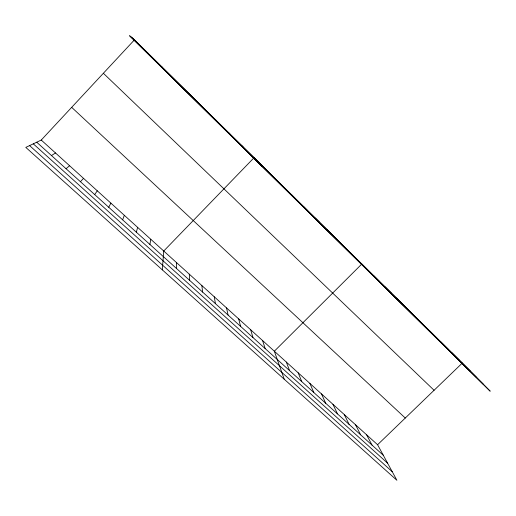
<?xml version="1.0" encoding="UTF-8"?>
<svg xmlns="http://www.w3.org/2000/svg" width="516" height="516" viewBox="0 0 516 516"><rect width="100%" height="100%" fill="white"/><g stroke="black" fill="none" stroke-linecap="round" stroke-linejoin="round"><path stroke-width="0.77" d="M176.575 268.546L176.588 262.657M162.321 269.862L163.746 251.021L254.04 157.741L262.457 166.72M149.924 244.468L150.756 239.256M136.359 232.213L137.617 227.356M122.634 219.816L124.33 215.314M108.741 207.271L110.882 203.136M94.686 194.571L97.285 190.817M80.457 181.716L83.521 178.349M41.248 140.055L377.583 444.734L396.901 480.293L25.8 147.395L41.248 140.055L134.47 39.842L462.297 363.077L490.2 391.199L129.535 35.707L134.47 39.842M377.583 444.734L462.297 363.077M66.054 168.713L69.596 165.733M51.477 155.542L55.509 152.968M161.656 66.861L162.153 67.144M147.428 52.832L148.395 53.574M33.288 143.835L387.613 463.194M29.586 145.596L392.225 471.688M36.713 142.21L383.317 455.293M71.679 107.347L405.279 418.044M103.368 73.278L434.079 390.277M133.025 38.629L470.573 371.417M131.928 37.713L476.771 377.667M130.748 36.72L483.44 384.381M451.616 352.544L459.621 360.626M440.819 341.902L448.552 349.713M429.905 331.137L437.362 338.677M418.869 320.255L426.042 327.512M407.711 309.258L414.593 316.224M396.43 298.132L403.015 304.814M385.026 286.89L391.302 293.262M373.487 275.518L379.453 281.581M380.918 283.478L361.826 264.011L274.344 351.209L284.232 379.221M350.377 252.724L355.698 258.168M338.799 241.314L343.798 246.429M327.099 229.775L331.756 234.561M315.263 218.107L319.578 222.557M303.292 206.303L307.259 210.412M291.192 194.371L294.797 198.125M278.95 182.303L282.188 185.689M266.566 170.093L269.429 173.112M241.372 145.248L243.455 147.505M228.556 132.612L230.233 134.47M215.585 119.828L216.849 121.273M202.465 106.889L203.304 107.921M189.185 93.796L189.591 94.402M366.599 434.788L372.049 445.115M355.498 424.733L360.658 434.82M344.282 414.567L349.145 424.423M332.943 404.292L337.496 413.903M321.474 393.908L325.719 403.26M309.884 383.407L313.812 392.508M298.171 372.791L301.77 381.627M286.322 362.064L289.586 370.623M262.586 340.56L265.172 348.571M250.705 329.795L252.943 337.529M238.689 318.914L240.579 326.351M226.543 307.91L228.066 315.057M214.263 296.784L215.417 303.627M201.846 285.535L202.62 292.069M189.288 274.164L189.675 280.375"/></g></svg>
